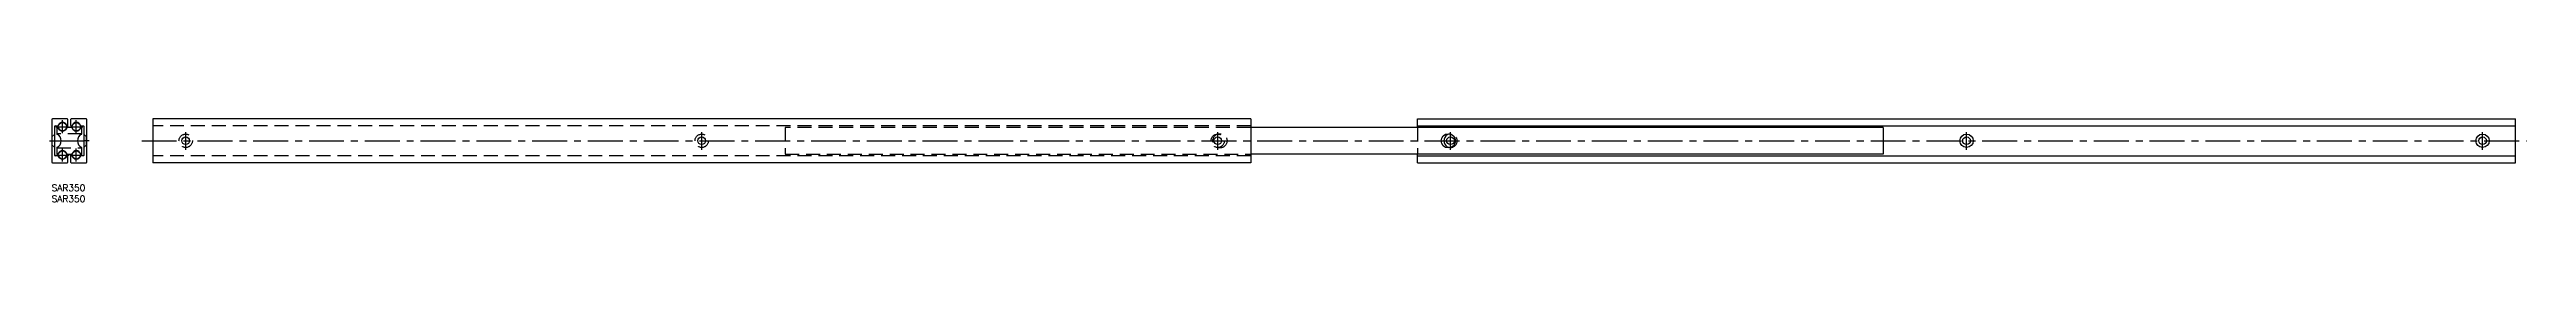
# Model space of a CAD drawing. Extents: x -1 to 1127, y -8 to 30.
import ezdxf

# ---------------------------------------------------------------- set-up
doc = ezdxf.new("R2010")
doc.units = 0
doc.header["$LTSCALE"] = 0.5
doc.linetypes.add('CENTER', pattern=[50.8, 31.75, -6.35, 6.35, -6.35])
doc.linetypes.add('DASHED', pattern=[19.05, 12.7, -6.35])
for name, color, linetype in [('MSM_CENTER', 1, 'CENTER'), ('MSM_CONTINUOUS', 7, 'CONTINUOUS'), ('MSM_DASHED', 4, 'DASHED'), ('MSM_PART_NUMBER', 7, 'CONTINUOUS')]:
    doc.layers.add(name, color=color, linetype=linetype)
doc.styles.get("Standard").update_dxf_attribs({"font": 'txt.shx', "height": 3, "bigfont": 'bigfont.shx'})

# ---------------------------------------------------------------- blocks, each defined once
blk = doc.blocks.new('*U3')
at = {"layer": 'MSM_PART_NUMBER'}
blk.add_text('SAR350', height=3, dxfattribs=at).set_placement((0, -3))
blk = doc.blocks.new('*U4')
at = {"layer": 'MSM_PART_NUMBER'}
blk.add_text('SAR350', height=3, dxfattribs=at).set_placement((0, -8))

msp = doc.modelspace()

# ---------------------------------------------------------------- linework, layer by layer
at = {"layer": 'MSM_CENTER'}
for p, q in [((1.9, 26.4), (7.8, 26.4)), ((4.9, 23.5), (4.9, 29.4)), ((8.2, 26.4), (14.1, 26.4)), ((11.2, 23.5), (11.2, 29.4)), ((61, 15.9), (61, 24)), ((296, 15.9), (296, 24)), ((531, 15.9), (531, 24)), ((637, 15.9), (637, 24)), ((872, 15.9), (872, 24)), ((1107, 15.9), (1107, 24)), ((-1, 20), (1.5, 20)), ((1.7, 20), (14.3, 20)), ((1.9, 13.5), (7.8, 13.5)), ((4.9, 10.6), (4.9, 16.5)), ((8.2, 13.5), (14.1, 13.5)), ((11.2, 10.6), (11.2, 16.5)), ((17, 20), (14.5, 20)), ((41, 20), (1127, 20))]:
    msp.add_line(p, q, dxfattribs=at)
at = {"layer": 'MSM_CONTINUOUS'}
for p, q in [((0, 29.7), (0, 10.3)), ((7.1, 30), (0.3, 30)), ((1.4, 13.3), (1.4, 26.7)), ((1.6, 26.9), (2.8, 26.9)), ((2.3, 25.8), (2.3, 23.2)), ((2.8, 26.1), (2.5, 26.1)), ((6.9, 26.9), (7.2, 26.9)), ((9.1, 26.1), (6.9, 26.1)), ((7.4, 27.1), (7.4, 29.7)), ((8.6, 29.7), (8.6, 27.1)), ((8.8, 26.9), (9.1, 26.9)), ((15.7, 30), (8.9, 30)), ((13.2, 26.9), (14.4, 26.9)), ((13.5, 26.1), (13.2, 26.1)), ((13.7, 23.2), (13.7, 25.8)), ((14.6, 26.7), (14.6, 13.3)), ((16, 10.3), (16, 29.7)), ((46, 30), (46, 10)), ((546, 30), (46, 30)), ((546, 30), (546, 10)), ((834, 26.1), (546, 26.1)), ((622, 30), (1122, 30)), ((622, 26.1), (622, 30)), ((622, 26.9), (1122, 26.9)), ((834, 26.1), (834, 13.9)), ((1122, 10), (1122, 30)), ((2.8, 13.1), (1.6, 13.1)), ((2.3, 16.8), (2.3, 14.2)), ((2.5, 13.9), (2.8, 13.9)), ((6.9, 13.9), (9.1, 13.9)), ((7.2, 13.1), (6.9, 13.1)), ((7.4, 10.3), (7.4, 12.9)), ((8.6, 12.9), (8.6, 10.3)), ((9.1, 13.1), (8.8, 13.1)), ((13.2, 13.9), (13.5, 13.9)), ((14.4, 13.1), (13.2, 13.1)), ((13.7, 14.2), (13.7, 16.8)), ((834, 13.9), (546, 13.9)), ((622, 10), (622, 13.9)), ((622, 13.1), (1122, 13.1)), ((0.3, 10), (7.1, 10)), ((8.9, 10), (15.7, 10)), ((546, 10), (46, 10)), ((622, 10), (1122, 10))]:
    msp.add_line(p, q, dxfattribs=at)
for centre, radius in [((4.9, 26.4), 1.9), ((11.2, 26.4), 1.9), ((636, 20), 3.25), ((872, 20), 3.05), ((1107, 20), 3.05), ((4.9, 13.5), 1.9), ((11.2, 13.5), 1.9), ((61, 20), 1.75), ((296, 20), 1.75), ((531, 20), 1.75), ((637, 20), 1.75), ((872, 20), 1.75), ((1107, 20), 1.75)]:
    msp.add_circle(centre, radius, dxfattribs=at)
for centre, radius, start, end in [((0.3, 29.7), 0.3, 90, 180), ((1.6, 26.7), 0.2, 90, 180), ((2.5, 25.8), 0.2, 90, 180), ((2.5, 23.2), 0.2, 180, 243.8174), ((0.9, 20), 3.38, 296.1825, 63.8175), ((2.8, 27.1), 0.2, 270, 345.8041), ((2.8, 25.8), 0.2, 14.1959, 90), ((4.9, 26.5), 1.9, 14.1959, 165.8041), ((4.9, 26.4), 1.9, 194.1959, 345.8041), ((6.9, 27.1), 0.2, 194.1959, 270), ((6.9, 25.8), 0.2, 90, 165.8041), ((7.1, 29.7), 0.3, 360, 90), ((7.2, 27.1), 0.2, 270, 0), ((8.9, 29.7), 0.3, 90, 180), ((8.8, 27.1), 0.2, 180, 270), ((9.1, 27.1), 0.2, 270, 345.8041), ((9.1, 25.8), 0.2, 14.1959, 90), ((11.2, 26.5), 1.9, 14.1959, 165.8041), ((11.2, 26.4), 1.9, 194.1959, 345.8041), ((15.1, 20), 3.38, 116.1825, 243.8175), ((13.2, 27.1), 0.2, 194.1959, 270), ((13.2, 25.8), 0.2, 90, 165.8041), ((13.5, 25.8), 0.2, 0, 90), ((13.5, 23.2), 0.2, 296.1825, 0), ((14.4, 26.7), 0.2, 360, 90), ((15.7, 29.7), 0.3, 360, 90), ((637, 20), 3.05, 87.5571, 272.4429), ((1.6, 13.3), 0.2, 180, 270), ((2.5, 16.8), 0.2, 116.1825, 180), ((2.5, 14.2), 0.2, 180, 270), ((2.8, 14.2), 0.2, 270, 345.8041), ((2.8, 12.9), 0.2, 14.1959, 90), ((4.9, 13.6), 1.9, 14.1959, 165.8041), ((4.9, 13.5), 1.9, 194.1959, 345.8041), ((6.9, 14.2), 0.2, 194.1959, 270), ((6.9, 12.9), 0.2, 90, 165.8041), ((7.2, 12.9), 0.2, 0, 90), ((8.8, 12.9), 0.2, 90, 180), ((9.1, 14.2), 0.2, 270, 345.8041), ((9.1, 12.9), 0.2, 14.1959, 90), ((11.2, 13.6), 1.9, 14.1959, 165.8041), ((11.2, 13.5), 1.9, 194.1959, 345.8041), ((13.2, 14.2), 0.2, 194.1959, 270), ((13.2, 12.9), 0.2, 90, 165.8041), ((13.5, 14.2), 0.2, 270, 0), ((13.5, 16.8), 0.2, 0, 63.8175), ((14.4, 13.3), 0.2, 270, 0), ((0.3, 10.3), 0.3, 180, 270), ((7.1, 10.3), 0.3, 270, 0), ((8.9, 10.3), 0.3, 180, 270), ((15.7, 10.3), 0.3, 270, 0)]:
    msp.add_arc(centre, radius, start, end, dxfattribs=at)
at = {"layer": 'MSM_DASHED'}
for p, q in [((1.4, 23.1), (0.1, 21.8)), ((13.7, 23.2), (2.3, 23.2)), ((15.9, 21.8), (14.6, 23.1)), ((546, 26.9), (46, 26.9)), ((334, 26.1), (334, 13.9)), ((546, 26.1), (334, 26.1)), ((622, 26.1), (622, 13.9)), ((0.1, 21.8), (0, 21.8)), ((0, 18.2), (0.1, 18.2)), ((0.1, 21.8), (0.1, 18.2)), ((0.1, 18.2), (1.4, 16.9)), ((2.3, 16.8), (13.7, 16.8)), ((14.6, 16.9), (15.9, 18.2)), ((16, 21.8), (15.9, 21.8)), ((15.9, 18.2), (15.9, 21.8)), ((15.9, 18.2), (16, 18.2)), ((546, 13.1), (46, 13.1)), ((334, 13.9), (546, 13.9))]:
    msp.add_line(p, q, dxfattribs=at)
for centre, radius in [((61, 20), 3.05), ((296, 20), 3.05), ((531, 20), 3.05), ((532, 20), 3.25)]:
    msp.add_circle(centre, radius, dxfattribs=at)
msp.add_arc((637, 20), 3.05, 272.4429, 87.5571, dxfattribs=at)

# ---------------------------------------------------------------- block references
at = {"layer": 'MSM_CONTINUOUS'}
for name in ['*U3', '*U4']:
    msp.add_blockref(name, (0, 0), dxfattribs=at)

doc.saveas('drawing.dxf')
